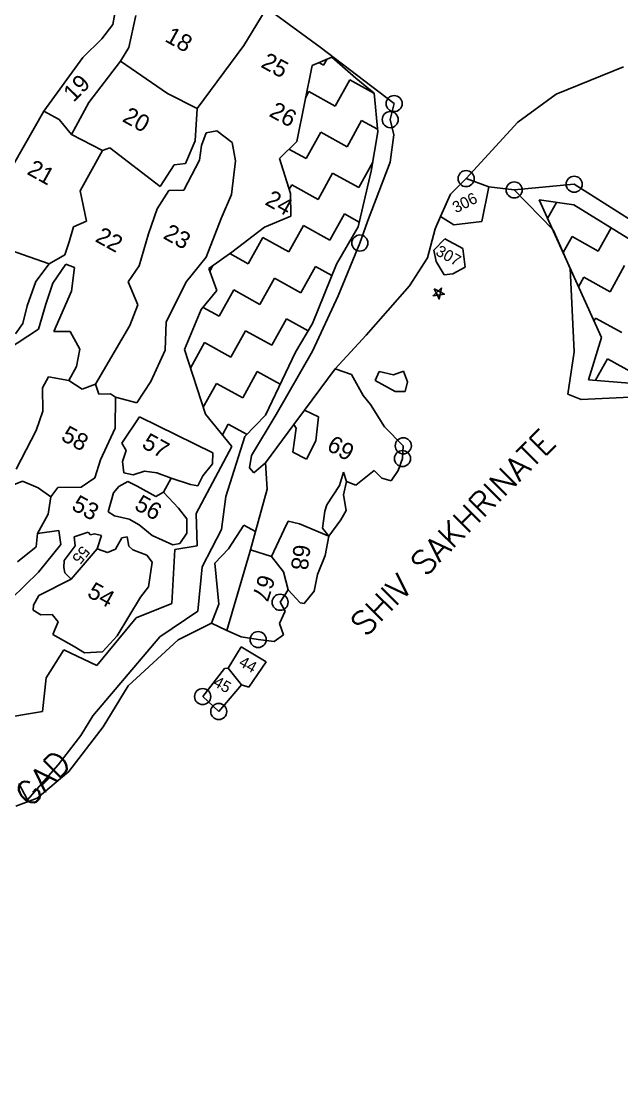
# Model space of a CAD drawing. Header units: metres. Extents: x 322054 to 327919, y 1839216 to 1844053.
# Drawn here: x 324841 to 325503, y 1839334 to 1840510 of the extents above; entities that cross this region are included whole.
import ezdxf

# ---------------------------------------------------------------- set-up
doc = ezdxf.new("R2010")
doc.units = ezdxf.units.M
doc.header["$MEASUREMENT"] = 0
for name, color, linetype in [('POLY_HATCH', 12, 'Continuous'), ('POLY_PARCEL', 6, 'Continuous'), ('TEXT_MAPOUT', 7, 'Continuous'), ('TEXT_PARCEL', 7, 'Continuous'), ('V_BOUND_LINE', 7, 'Continuous')]:
    doc.layers.add(name, color=color, linetype=linetype)
doc.styles.get("Standard").update_dxf_attribs({"font": 'simplex.shx'})
doc.styles.add('TEXT_MAP', font='', dxfattribs={"height": 2.5})
doc.styles.get('TEXT_MAP').set_extended_font_data('Kruti Dev 050')

msp = doc.modelspace()

# ---------------------------------------------------------------- linework, layer by layer
for points in [[(325304.1, 1840215.7), (325294.9, 1840207), (325299.7, 1840207.6), (325301.7, 1840203.2)], [(325296.3, 1840214.7), (325307.4, 1840208.6), (325294.9, 1840207), (325298.4, 1840210.3)]]:
    msp.add_lwpolyline(points, close=True)
msp.add_lwpolyline([(325298.4, 1840210.3), (325299.7, 1840207.6)])
for centre in [(325252, 1840419), (325247.7, 1840401.3), (325331.4, 1840336.2), (325384.4, 1840323.7), (325450.6, 1840330), (325214.2, 1840265.1), (325262.1, 1840041.3), (325261.2, 1840027.2), (325126.2, 1839868.6), (325102, 1839827.4), (325040.8, 1839764.5), (325058.5, 1839748)]:
    msp.add_circle(centre, 8.88)
at = {"layer": 'POLY_HATCH'}
for p, q in [((325183.3, 1840470.1), (325161.5, 1840461.2)), ((325209.7, 1840447.2), (325183.3, 1840470.1)), ((325183.3, 1840470.1), (325183.3, 1840470.1)), ((325161.5, 1840461.2), (325144.5, 1840377.3)), ((325229.8, 1840430.6), (325209.7, 1840447.2)), ((325234.1, 1840387.8), (325229.8, 1840430.6)), ((325226.8, 1840344.4), (325234.1, 1840387.8)), ((325144.5, 1840377.3), (325125.7, 1840358.4)), ((325125.7, 1840358.4), (325137.8, 1840319.7)), ((325212.3, 1840282.8), (325226.8, 1840344.4)), ((325137.8, 1840319.7), (325137.9, 1840294.6)), ((325450.1, 1840307.4), (325412, 1840312.6)), ((325412, 1840312.6), (325480.8, 1840160.9)), ((325514.5, 1840267.4), (325450.1, 1840307.4)), ((325137.9, 1840294.6), (325109, 1840282.7)), ((325109, 1840282.7), (325072.9, 1840255.2)), ((325188.3, 1840241.7), (325212.3, 1840282.8)), ((325072.9, 1840255.2), (325047.6, 1840237.1)), ((325047.6, 1840237.1), (325056.5, 1840212.8)), ((325161.8, 1840176.2), (325188.3, 1840241.7)), ((325056.5, 1840212.8), (325039.3, 1840191.6)), ((325039.3, 1840191.6), (325020.6, 1840147.6)), ((325143.1, 1840144.7), (325161.8, 1840176.2)), ((325480.8, 1840160.9), (325466.4, 1840114.2)), ((325020.6, 1840147.6), (325043.9, 1840076.3)), ((325110.2, 1840075.1), (325143.1, 1840144.7)), ((325466.4, 1840114.2), (325529.5, 1840109)), ((325043.9, 1840076.3), (325073, 1840040.7)), ((325087.4, 1840051.5), (325110.2, 1840075.1)), ((325066.2, 1839985.2), (325087.4, 1840051.5)), ((325073, 1840040.7), (325033.5, 1839966.4)), ((325061.5, 1839948.8), (325066.2, 1839985.2)), ((325033.5, 1839966.4), (325034.8, 1839930.9)), ((325040.2, 1839907.6), (325061.5, 1839948.8)), ((325034.8, 1839930.9), (325010.2, 1839926.7)), ((325010.2, 1839926.7), (325006.7, 1839867.4)), ((325035.5, 1839858.7), (325040.2, 1839907.6)), ((325006.7, 1839867.4), (324967.3, 1839851.5)), ((324993.4, 1839830.4), (325035.5, 1839858.7)), ((324967.3, 1839851.5), (324924.2, 1839798.7)), ((324919.7, 1839743.3), (324993.4, 1839830.4)), ((324887.8, 1839816), (324868, 1839785.1)), ((324924.2, 1839798.7), (324887.8, 1839816)), ((324868, 1839785.1), (324864.3, 1839748.2)), ((324864.3, 1839748.2), (324790.7, 1839735.9)), ((324906.3, 1839721.5), (324919.7, 1839743.3)), ((324881.5, 1839689.2), (324906.3, 1839721.5)), ((324847.7, 1839650.7), (324881.5, 1839689.2)), ((324838.1, 1839668.6), (324847.7, 1839650.7))]:
    msp.add_line(p, q, dxfattribs=at)
at = {"layer": 'POLY_HATCH', "linetype": 'Continuous'}
for p, q in [((325168.9, 1840464.2), (325174, 1840461.4)), ((325174, 1840461.4), (325177.6, 1840467.8)), ((325187.1, 1840416.3), (325203.1, 1840445.4)), ((325203.1, 1840445.4), (325229.6, 1840430.7)), ((325154.2, 1840425.5), (325158, 1840432.3)), ((325158, 1840432.3), (325187.1, 1840416.3)), ((325200.1, 1840371.3), (325216.1, 1840400.3)), ((325216.1, 1840400.3), (325233.8, 1840390.6)), ((325155, 1840358.3), (325171, 1840387.3)), ((325171, 1840387.3), (325200.1, 1840371.3)), ((325136, 1840368.8), (325155, 1840358.3)), ((325213.1, 1840326.3), (325228.5, 1840354.2)), ((325168.1, 1840313.3), (325184.1, 1840342.3)), ((325184.1, 1840342.3), (325213.1, 1840326.3)), ((325136.3, 1840324.4), (325139, 1840329.3)), ((325139, 1840329.3), (325168.1, 1840313.3)), ((325421.2, 1840292.1), (325431.1, 1840310)), ((325181.1, 1840268.3), (325197.1, 1840297.3)), ((325197.1, 1840297.3), (325213.6, 1840288.2)), ((325136, 1840255.3), (325152.1, 1840284.3)), ((325152.1, 1840284.3), (325181.1, 1840268.3)), ((325477.2, 1840256.3), (325491.3, 1840281.9)), ((325091, 1840242.3), (325107, 1840271.3)), ((325107, 1840271.3), (325136, 1840255.3)), ((325438.3, 1840254.5), (325448.2, 1840272.3)), ((325448.2, 1840272.3), (325477.2, 1840256.3)), ((325070.6, 1840253.5), (325091, 1840242.3)), ((325048.7, 1840234.2), (325052.1, 1840240.3)), ((325149.1, 1840210.3), (325165.1, 1840239.3)), ((325165.1, 1840239.3), (325183.3, 1840229.2)), ((325490.2, 1840211.3), (325506.2, 1840240.3)), ((325104, 1840197.3), (325120, 1840226.3)), ((325120, 1840226.3), (325149.1, 1840210.3)), ((325455.4, 1840216.9), (325461.2, 1840227.3)), ((325461.2, 1840227.3), (325490.2, 1840211.3)), ((325059, 1840184.3), (325075, 1840213.3)), ((325075, 1840213.3), (325104, 1840197.3)), ((325041.3, 1840194.1), (325059, 1840184.3)), ((325117.1, 1840152.2), (325133.1, 1840181.3)), ((325133.1, 1840181.3), (325157, 1840168.1)), ((325472.5, 1840179.2), (325474.2, 1840182.3)), ((325474.2, 1840182.3), (325503.2, 1840166.3)), ((325072, 1840139.2), (325088, 1840168.3)), ((325088, 1840168.3), (325117.1, 1840152.2)), ((325027.4, 1840126.8), (325043, 1840155.2)), ((325043, 1840155.2), (325072, 1840139.2)), ((325474.1, 1840113.6), (325487.2, 1840137.3)), ((325487.2, 1840137.3), (325516.2, 1840121.3)), ((325085, 1840094.2), (325101, 1840123.2)), ((325101, 1840123.2), (325126.4, 1840109.3)), ((325041.4, 1840083.8), (325056, 1840110.2)), ((325056, 1840110.2), (325085, 1840094.2)), ((325062.6, 1840053.5), (325069, 1840065.2)), ((325069, 1840065.2), (325089.7, 1840053.8))]:
    msp.add_line(p, q, dxfattribs=at)
at = {"layer": 'POLY_PARCEL'}
for p, q in [((324947.8, 1840540.8), (324941.7, 1840506.4)), ((324967, 1840516.3), (324959.2, 1840480.8)), ((325086.2, 1840483), (325109.6, 1840521.8)), ((324941.7, 1840506.4), (324929.4, 1840490.5)), ((324929.4, 1840490.5), (324908.7, 1840469.9)), ((324959.2, 1840480.8), (324950.1, 1840465.7)), ((325034.8, 1840413.7), (325086.2, 1840483)), ((324908.7, 1840469.9), (324865.5, 1840410.5)), ((324950.1, 1840465.7), (324915.4, 1840420.1)), ((324950.1, 1840465.7), (325001.9, 1840430.2)), ((325001.9, 1840430.2), (325034.8, 1840413.7)), ((324865.5, 1840410.5), (324821.5, 1840332.9)), ((324882.6, 1840401.6), (324865.5, 1840410.5)), ((324915.4, 1840420.1), (324896.1, 1840385)), ((325032.7, 1840377.9), (325034.8, 1840413.7)), ((324896.1, 1840385), (324882.6, 1840401.6)), ((325039.4, 1840372.9), (325044.6, 1840386.6)), ((325044.6, 1840386.6), (325056.6, 1840388.8)), ((325056.6, 1840388.8), (325073.5, 1840376)), ((324896.1, 1840385), (324930.2, 1840367.2)), ((325021.8, 1840352.9), (325032.7, 1840377.9)), ((325073.5, 1840376), (325077.1, 1840356)), ((324930.2, 1840367.2), (324905.7, 1840322.9)), ((324930.2, 1840367.2), (324938.3, 1840370)), ((324938.3, 1840370), (324993.8, 1840327.4)), ((325037.4, 1840356.7), (325039.4, 1840372.9)), ((324993.8, 1840327.4), (325009.3, 1840351.4)), ((325009.3, 1840351.4), (325021.8, 1840352.9)), ((325019.9, 1840323.6), (325037.4, 1840356.7)), ((325077.1, 1840356), (325072.7, 1840318.7)), ((325331.4, 1840336.2), (325356.6, 1840327.3)), ((325450.6, 1840330), (325384.4, 1840323.7)), ((325524.9, 1840282.8), (325450.6, 1840330)), ((324905.7, 1840322.9), (324912.7, 1840289.1)), ((324990.7, 1840302.7), (325003.4, 1840323)), ((325003.4, 1840323), (325019.9, 1840323.6)), ((325072.7, 1840318.7), (325061.2, 1840292.3)), ((324981, 1840275.4), (324990.7, 1840302.7)), ((325061.2, 1840292.3), (325044.5, 1840249.5)), ((324898.2, 1840282.8), (324893.7, 1840266.6)), ((324912.7, 1840289.1), (324898.2, 1840282.8)), ((324970.6, 1840239.9), (324981, 1840275.4)), ((325307.8, 1840269.8), (325295.8, 1840257.3)), ((325327.6, 1840259), (325307.8, 1840269.8)), ((324871.5, 1840242.3), (324803.2, 1840266)), ((324893.7, 1840266.6), (324888.7, 1840252.2)), ((325295.8, 1840257.3), (325298.5, 1840244.9)), ((325330.5, 1840238.6), (325327.6, 1840259)), ((324888.7, 1840252.2), (324871.5, 1840242.3)), ((325044.5, 1840249.5), (325022.8, 1840222.6)), ((325298.5, 1840244.9), (325307.3, 1840230)), ((324871.5, 1840242.3), (324856.9, 1840222.8)), ((324875.4, 1840220.8), (324889.9, 1840241.6)), ((324889.9, 1840241.6), (324899.6, 1840238.2)), ((324899.6, 1840238.2), (324896, 1840212.1)), ((324958.6, 1840222.2), (324970.6, 1840239.9)), ((325316.7, 1840231.2), (325330.5, 1840238.6)), ((324856.9, 1840222.8), (324847.3, 1840195.9)), ((324969.2, 1840196.8), (324958.6, 1840222.2)), ((325022.8, 1840222.6), (325000.6, 1840178.3)), ((325307.3, 1840230), (325316.7, 1840231.2)), ((324867.9, 1840197.5), (324875.4, 1840220.8)), ((324896, 1840212.1), (324876.8, 1840167.6)), ((324847.3, 1840195.9), (324842.3, 1840176.4)), ((324859.7, 1840170.1), (324867.9, 1840197.5)), ((324960.6, 1840174.2), (324969.2, 1840196.8)), ((324842.3, 1840176.4), (324834.5, 1840164.9)), ((325000.6, 1840178.3), (324999.5, 1840146.9)), ((324824.5, 1840146.8), (324859.7, 1840170.1)), ((324876.8, 1840167.6), (324894.5, 1840167.5)), ((324894.5, 1840167.5), (324905.3, 1840148)), ((324922.5, 1840109.3), (324960.6, 1840174.2)), ((324905.3, 1840148), (324901.7, 1840128.9)), ((324999.5, 1840146.9), (324983.5, 1840112.3)), ((324901.7, 1840128.9), (324893.1, 1840113.2)), ((324864.1, 1840105.3), (324870.7, 1840117.4)), ((324870.7, 1840117.4), (324893.1, 1840113.2)), ((325235.6, 1840123.2), (325231.1, 1840113.2)), ((325251.4, 1840119.7), (325235.6, 1840123.2)), ((325262.5, 1840123.5), (325251.4, 1840119.7)), ((325266.6, 1840112), (325262.5, 1840123.5)), ((324864.4, 1840079.4), (324864.1, 1840105.3)), ((324893.1, 1840113.2), (324907.9, 1840103.9)), ((324907.9, 1840103.9), (324922.5, 1840109.3)), ((324926.4, 1840098.3), (324922.5, 1840109.3)), ((324983.5, 1840112.3), (324968.2, 1840088.7)), ((325231.1, 1840113.2), (325253.1, 1840101.4)), ((325264.2, 1840101.4), (325266.6, 1840112)), ((324939, 1840098.7), (324926.4, 1840098.3)), ((324944.7, 1840095.1), (324939, 1840098.7)), ((324944.7, 1840095.1), (324944.3, 1840060.7)), ((324968.2, 1840088.7), (324944.7, 1840095.1)), ((325253.1, 1840101.4), (325264.2, 1840101.4)), ((325153.1, 1840080.6), (325168.4, 1840073.3)), ((324857.3, 1840058.2), (324864.4, 1840079.4)), ((324951.6, 1840044.1), (324971.3, 1840073.1)), ((324971.3, 1840073.1), (325052.1, 1840033.7)), ((325168.4, 1840073.3), (325165.8, 1840046.6)), ((324835.2, 1840015.4), (324857.3, 1840058.2)), ((324944.3, 1840060.7), (324928.1, 1840025.8)), ((325140.3, 1840034.3), (325144, 1840060.6)), ((325144, 1840060.6), (325141.5, 1840064.8)), ((325165.8, 1840046.6), (325155.2, 1840026.6)), ((324956.5, 1840036.1), (324951.6, 1840044.1)), ((324952.4, 1840023.8), (324956.5, 1840036.1)), ((325052.1, 1840033.7), (325051.8, 1840021.4)), ((325155.2, 1840026.6), (325140.3, 1840034.3)), ((324928.1, 1840025.8), (324921.7, 1840005.8)), ((324954, 1840011.6), (324952.4, 1840023.8)), ((325051.8, 1840021.4), (325040.9, 1840008.2)), ((325110.2, 1840022.6), (325111.8, 1839993.3)), ((324964.3, 1840009.4), (324954, 1840011.6)), ((324976.7, 1840013.4), (324964.3, 1840009.4)), ((324990.1, 1840011.6), (324976.7, 1840013.4)), ((325006.1, 1840005.5), (324990.1, 1840011.6)), ((325191.6, 1839997.3), (325196, 1840012.1)), ((325196, 1840012.1), (325199.5, 1840002)), ((324842, 1840002.4), (324825.8, 1839995.5)), ((324859.3, 1839994.8), (324842, 1840002.4)), ((324921.7, 1840005.8), (324906.9, 1839995.8)), ((324958.3, 1840001.8), (324948.4, 1839996.4)), ((324968.5, 1839996.7), (324958.3, 1840001.8)), ((325006.1, 1840005.5), (324997.6, 1839990.1)), ((325027.3, 1839998.7), (325006.1, 1840005.5)), ((325035.6, 1839997.1), (325027.3, 1839998.7)), ((325040.9, 1840008.2), (325035.6, 1839997.1)), ((324873.3, 1839985.1), (324859.3, 1839994.8)), ((324881.1, 1839995.1), (324873.3, 1839985.1)), ((324906.9, 1839995.8), (324881.1, 1839995.1)), ((324942.6, 1839989.3), (324936.6, 1839968.3)), ((324948.4, 1839996.4), (324942.6, 1839989.3)), ((324989.3, 1839985.5), (324968.5, 1839996.7)), ((324989.3, 1839985.5), (324997.6, 1839990.1)), ((324997.6, 1839990.1), (325014.3, 1839972.6)), ((325111.8, 1839993.3), (325099.1, 1839946.7)), ((325177.7, 1839976), (325191.6, 1839997.3)), ((324870.4, 1839965.9), (324873.3, 1839985.1)), ((325175.5, 1839969), (325177.7, 1839976)), ((324858.5, 1839944.4), (324870.4, 1839965.9)), ((324936.6, 1839968.3), (324943.4, 1839963.9)), ((324943.4, 1839963.9), (324959.8, 1839960.2)), ((325014.3, 1839972.6), (325023.3, 1839960.5)), ((325173, 1839950.2), (325175.5, 1839969)), ((324959.8, 1839960.2), (324970.8, 1839954.1)), ((324985.1, 1839942.3), (324970.8, 1839954.1)), ((325023.3, 1839960.5), (325023.5, 1839944.9)), ((325069.2, 1839927.7), (325086.1, 1839953.7)), ((325086.1, 1839953.7), (325099.1, 1839946.7)), ((325130.3, 1839948.1), (325135.1, 1839958.2)), ((325135.1, 1839958.2), (325147.7, 1839955.2)), ((325147.7, 1839955.2), (325179.8, 1839941.5)), ((324858.5, 1839944.4), (324857.3, 1839929.6)), ((324882, 1839947.9), (324858.5, 1839944.4)), ((324884.3, 1839932.5), (324882, 1839947.9)), ((324914.5, 1839946.1), (324899.2, 1839940.8)), ((324899.2, 1839940.8), (324900.1, 1839931)), ((324917, 1839943), (324914.5, 1839946.1)), ((324921.6, 1839944.1), (324917, 1839943)), ((324929.3, 1839942.2), (324921.6, 1839944.1)), ((324924.6, 1839927.7), (324929.3, 1839942.2)), ((324951.5, 1839939.7), (324944.6, 1839927.1)), ((324957.6, 1839940.8), (324951.5, 1839939.7)), ((324959.5, 1839930.5), (324957.6, 1839940.8)), ((325007.9, 1839931.8), (324985.1, 1839942.3)), ((325023.5, 1839944.9), (325015.7, 1839933.3)), ((325099.1, 1839946.7), (325093.6, 1839926.6)), ((325116.9, 1839919.1), (325130.3, 1839948.1)), ((325179.8, 1839941.5), (325173, 1839950.2)), ((324857.3, 1839929.6), (324836.7, 1839913.3)), ((324859.7, 1839901.8), (324884.3, 1839932.5)), ((324900.1, 1839931), (324888, 1839914.6)), ((324924.6, 1839927.7), (324895.7, 1839894)), ((324935.7, 1839923.7), (324924.6, 1839927.7)), ((324963.9, 1839926.4), (324959.5, 1839930.5)), ((325015.7, 1839933.3), (325007.9, 1839931.8)), ((325054.1, 1839911.6), (325069.2, 1839927.7)), ((324944.6, 1839927.1), (324935.7, 1839923.7)), ((324979.1, 1839920.6), (324963.9, 1839926.4)), ((324985.1, 1839912.9), (324979.1, 1839920.6)), ((325092.9, 1839924), (325067.5, 1839837.5)), ((325093.6, 1839926.6), (325092.9, 1839924)), ((325093.6, 1839926.6), (325116.9, 1839919.1)), ((325116.9, 1839919.1), (325129.8, 1839902.1)), ((324888, 1839914.6), (324887.5, 1839907.1)), ((324887.5, 1839907.1), (324888.7, 1839900.9)), ((324981, 1839885.7), (324985.1, 1839912.9)), ((325058.8, 1839866.4), (325054.1, 1839911.6)), ((324829.6, 1839872.5), (324859.7, 1839901.8)), ((324895.7, 1839894), (324860, 1839875.9)), ((324888.7, 1839900.9), (324895.7, 1839894)), ((325129.8, 1839902.1), (325135.1, 1839882.4)), ((324972.1, 1839874.4), (324981, 1839885.7)), ((324860, 1839875.9), (324854.2, 1839865.3)), ((324946.6, 1839831.4), (324972.1, 1839874.4)), ((324854.2, 1839865.3), (324853.7, 1839860)), ((324853.7, 1839860), (324862.2, 1839854.6)), ((325050.6, 1839845.4), (325058.8, 1839866.4)), ((324862.2, 1839854.6), (324874.8, 1839855)), ((324874.8, 1839855), (324881.3, 1839847)), ((324881.3, 1839847), (324875.7, 1839833)), ((324875.7, 1839833), (324899.2, 1839819.6)), ((324930.3, 1839814), (324946.6, 1839831.4)), ((324899.2, 1839819.6), (324910.5, 1839812.6)), ((324910.5, 1839812.6), (324930.3, 1839814)), ((325069.1, 1839795.7), (325083.4, 1839819.5)), ((325083.4, 1839819.5), (325111, 1839802.9)), ((325111, 1839802.9), (325091.6, 1839774.9)), ((325040.8, 1839764.5), (325064.9, 1839795.3)), ((325064.9, 1839795.3), (325069.1, 1839795.7)), ((325069.1, 1839795.7), (325083.7, 1839777.6)), ((325083.7, 1839777.6), (325058.5, 1839748)), ((325091.6, 1839774.9), (325083.7, 1839777.6)), ((325058.5, 1839748), (325040.8, 1839764.5))]:
    msp.add_line(p, q, dxfattribs=at)
at = {"layer": 'V_BOUND_LINE'}
for p, q in [((325121.1, 1840517.5), (325170.4, 1840481.3)), ((325170.4, 1840481.3), (325252, 1840419)), ((325505, 1840459.7), (325430.6, 1840429.5)), ((325430.6, 1840429.5), (325388.5, 1840398.6)), ((325252, 1840419), (325247.7, 1840401.3)), ((325247.7, 1840401.3), (325251.8, 1840384.5)), ((325388.5, 1840398.6), (325331.4, 1840336.2)), ((325251.8, 1840384.5), (325247.6, 1840354.2)), ((325247.6, 1840354.2), (325222.6, 1840288.8)), ((325331.4, 1840336.2), (325314, 1840319.2)), ((325348.7, 1840288.9), (325356.6, 1840327.3)), ((325384.4, 1840323.7), (325356.6, 1840327.3)), ((325314, 1840319.2), (325303.2, 1840294.4)), ((325384.4, 1840323.7), (325427.4, 1840279.6)), ((325303.2, 1840294.4), (325297.2, 1840280.7)), ((325303.2, 1840294.4), (325317.9, 1840285.3)), ((325222.6, 1840288.8), (325214.2, 1840265.1)), ((325297.2, 1840280.7), (325288.7, 1840248.8)), ((325317.9, 1840285.3), (325348.7, 1840288.9)), ((325427.4, 1840279.6), (325446, 1840236.9)), ((325214.2, 1840265.1), (325190.4, 1840206.9)), ((325288.7, 1840248.8), (325268.9, 1840217.9)), ((325446, 1840236.9), (325450.4, 1840145)), ((325268.9, 1840217.9), (325221.3, 1840163.4)), ((325190.4, 1840206.9), (325161.8, 1840145.8)), ((325221.3, 1840163.4), (325186.9, 1840126.3)), ((325161.8, 1840145.8), (325121.8, 1840075.8)), ((325450.4, 1840145), (325443.7, 1840098.4)), ((325186.9, 1840126.3), (325153.1, 1840080.6)), ((325186.9, 1840126.3), (325205, 1840119.9)), ((325205, 1840119.9), (325217.8, 1840096.9)), ((325217.8, 1840096.9), (325226, 1840086.7)), ((325443.7, 1840098.4), (325458.4, 1840092.3)), ((325458.4, 1840092.3), (325520.2, 1840095.2)), ((325153.1, 1840080.6), (325141.5, 1840064.8)), ((325226, 1840086.7), (325241.2, 1840062.2)), ((325121.8, 1840075.8), (325094.5, 1840030.6)), ((325141.5, 1840064.8), (325110.2, 1840022.6)), ((325241.2, 1840062.2), (325262.1, 1840041.3)), ((325262.1, 1840041.3), (325261.2, 1840027.2)), ((325094.5, 1840030.6), (325092.6, 1840017.1)), ((325097.4, 1840011.5), (325110.2, 1840022.6)), ((325261.2, 1840027.2), (325256.6, 1840014.1)), ((325092.6, 1840017.1), (325097.4, 1840011.5)), ((325230.1, 1840014.1), (325209.9, 1839997.8)), ((325238.6, 1840005.4), (325230.1, 1840014.1)), ((325256.6, 1840014.1), (325248.8, 1840002.7)), ((325199.5, 1840002), (325196.1, 1839987.2)), ((325209.9, 1839997.8), (325199.5, 1840002)), ((325248.8, 1840002.7), (325238.6, 1840005.4)), ((325196.1, 1839987.2), (325199.2, 1839969.7)), ((325199.2, 1839969.7), (325193.1, 1839959.6)), ((325193.1, 1839959.6), (325179.8, 1839941.5)), ((325179.8, 1839941.5), (325176.1, 1839920.3)), ((325176.1, 1839920.3), (325167.3, 1839899.1)), ((325167.3, 1839899.1), (325163.8, 1839880.7)), ((325135.1, 1839882.4), (325126.2, 1839868.6)), ((325148.4, 1839867.9), (325135.1, 1839882.4)), ((325163.8, 1839880.7), (325152.7, 1839867.4)), ((325126.2, 1839868.6), (325131.7, 1839858.8)), ((325131.7, 1839858.8), (325125.5, 1839845.2)), ((325152.7, 1839867.4), (325148.4, 1839867.9)), ((325013.6, 1839827), (325050.6, 1839845.4)), ((325050.6, 1839845.4), (325067.5, 1839837.5)), ((325125.5, 1839845.2), (325130, 1839832.8)), ((325067.5, 1839837.5), (325083.3, 1839830.4)), ((324958.7, 1839776.5), (325013.6, 1839827)), ((325083.3, 1839830.4), (325102, 1839827.4)), ((325102, 1839827.4), (325119.6, 1839825.1)), ((325119.6, 1839825.1), (325130, 1839832.8)), ((324931.2, 1839731), (324958.7, 1839776.5)), ((324893.2, 1839681.9), (324931.2, 1839731)), ((324858.4, 1839652.5), (324893.2, 1839681.9)), ((324834.6, 1839643.5), (324858.4, 1839652.5))]:
    msp.add_line(p, q, dxfattribs=at)

# ---------------------------------------------------------------- texts
at = {"layer": 'TEXT_MAPOUT'}
for s, p in [('SHIV SAKHRINATE', (325220.3, 1839829.5)), ('THIKAN KILLE YASHWANT GAD', (324539.4, 1839327.5))]:
    msp.add_text(s, height=26.088, rotation=45.2805, dxfattribs=at).set_placement(p)
at = {"layer": 'TEXT_PARCEL', "ltscale": 10, "style": 'TEXT_MAP'}
for s, rotation, p in [('18', 331.1184, (324998, 1840488.3)), ('25', 331.1184, (325103.9, 1840459.9)), ('19', 45.7782, (324898.6, 1840419.8)), ('20', 331.1184, (324951.1, 1840399.9)), ('26', 331.1184, (325113, 1840405.7)), ('21', 331.1184, (324845.9, 1840341.7)), ('24', 331.1184, (325108.5, 1840308.1)), ('22', 331.1184, (324921.2, 1840267.4)), ('23', 331.1184, (324996.1, 1840270.8))]:
    msp.add_text(s, height=18.78, rotation=rotation, dxfattribs=at).set_placement(p)
at = {"layer": 'TEXT_PARCEL', "style": 'TEXT_MAP'}
for s, height, rotation, p in [('306', 12.52, 26.8143, (325320.2, 1840297.8)), ('307', 12.52, 331.1184, (325296.8, 1840252.5)), ('58', 18.78, 331.1184, (324883.4, 1840048.1)), ('57', 18.78, 331.1184, (324972.5, 1840039.9)), ('69', 18.78, 331.1184, (325176.5, 1840037.3)), ('53', 18.78, 331.1184, (324895, 1839971.5)), ('56', 18.78, 331.1184, (324964.3, 1839971.8)), ('55', 12.52, 230.6463, (324907.8, 1839931.8)), ('68', 18.78, 263.1391, (325141.4, 1839933.1)), ('67', 18.78, 252.1041, (325103.4, 1839900.5)), ('54', 18.78, 331.1184, (324912.2, 1839875.4)), ('44', 12.52, 331.1184, (325079.7, 1839799)), ('45', 12.52, 331.1184, (325051.4, 1839776.8))]:
    msp.add_text(s, height=height, rotation=rotation, dxfattribs=at).set_placement(p)

doc.saveas('drawing.dxf')
